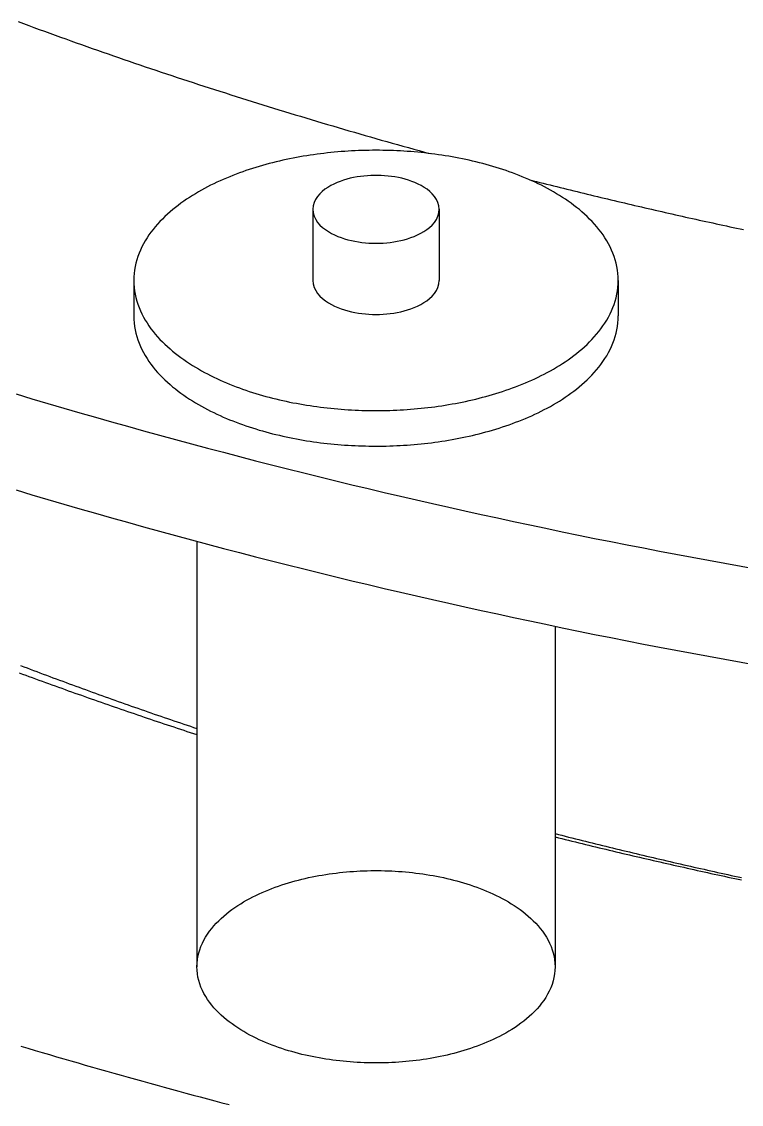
# Model space of a CAD drawing. Header units: millimetres. Extents: x 0 to 841, y 0 to 594.
# Drawn here: x 264.39 to 289.3, y 248.24 to 285.7 of the extents above; entities that cross this region are included whole.
import ezdxf

# ---------------------------------------------------------------- set-up
doc = ezdxf.new("R2010")
doc.units = ezdxf.units.MM
doc.layers.add('FINA', color=7, linetype='CONTINUOUS', lineweight=25)

msp = doc.modelspace()

# ---------------------------------------------------------------- linework, layer by layer
at = {"layer": 'FINA'}
for points in [[(264.266, 285.704), (264.448, 285.636), (264.631, 285.569), (264.814, 285.502), (264.996, 285.435), (265.179, 285.369), (265.362, 285.303), (265.545, 285.236), (265.728, 285.171), (265.911, 285.105), (266.094, 285.039), (266.277, 284.974), (266.46, 284.909), (266.644, 284.844), (266.827, 284.78), (267.011, 284.716), (267.194, 284.651), (267.378, 284.588), (267.562, 284.524), (267.745, 284.46), (267.929, 284.397), (268.113, 284.334), (268.297, 284.271), (268.481, 284.209), (268.666, 284.146), (268.85, 284.084), (269.034, 284.022), (269.219, 283.96), (269.403, 283.899), (269.588, 283.837), (269.772, 283.776), (269.957, 283.715), (270.142, 283.655), (270.326, 283.594), (270.511, 283.534), (270.696, 283.474), (270.881, 283.414), (271.066, 283.355), (271.252, 283.295), (271.437, 283.236), (271.622, 283.177), (271.807, 283.118), (271.993, 283.06), (272.178, 283.001), (272.364, 282.943), (272.55, 282.885), (272.735, 282.827), (272.921, 282.77), (273.107, 282.713), (273.293, 282.655), (273.479, 282.598), (273.665, 282.542), (273.851, 282.485), (274.037, 282.429), (274.223, 282.373), (274.409, 282.317), (274.596, 282.261), (274.782, 282.206), (274.969, 282.151), (275.155, 282.096), (275.342, 282.041), (275.528, 281.986), (275.715, 281.932), (275.902, 281.877), (276.089, 281.823), (276.275, 281.769), (276.462, 281.716), (276.649, 281.662), (276.836, 281.609), (277.023, 281.556), (277.211, 281.503), (277.398, 281.451), (277.585, 281.398), (277.772, 281.346), (277.96, 281.294), (278.147, 281.242), (278.335, 281.19), (278.522, 281.139)], [(264.266, 285.704), (264.448, 285.636), (264.631, 285.569), (264.814, 285.502), (264.996, 285.435), (265.179, 285.369), (265.362, 285.303), (265.545, 285.236), (265.728, 285.171), (265.911, 285.105), (266.094, 285.039), (266.277, 284.974), (266.46, 284.909), (266.644, 284.844), (266.827, 284.78), (267.011, 284.716), (267.194, 284.651), (267.378, 284.588), (267.562, 284.524), (267.745, 284.46), (267.929, 284.397), (268.113, 284.334), (268.297, 284.271), (268.481, 284.209), (268.666, 284.146), (268.85, 284.084), (269.034, 284.022), (269.219, 283.96), (269.403, 283.899), (269.588, 283.837), (269.772, 283.776), (269.957, 283.715), (270.142, 283.655), (270.326, 283.594), (270.511, 283.534), (270.696, 283.474), (270.881, 283.414), (271.066, 283.355), (271.252, 283.295), (271.437, 283.236), (271.622, 283.177), (271.807, 283.118), (271.993, 283.06), (272.178, 283.001), (272.364, 282.943), (272.55, 282.885), (272.735, 282.827), (272.921, 282.77), (273.107, 282.713), (273.293, 282.655), (273.479, 282.598), (273.665, 282.542), (273.851, 282.485), (274.037, 282.429), (274.223, 282.373), (274.409, 282.317), (274.596, 282.261), (274.782, 282.206), (274.969, 282.151), (275.155, 282.096), (275.342, 282.041), (275.528, 281.986), (275.715, 281.932), (275.902, 281.877), (276.089, 281.823), (276.275, 281.769), (276.462, 281.716), (276.649, 281.662), (276.836, 281.609), (277.023, 281.556), (277.211, 281.503), (277.398, 281.451), (277.585, 281.398), (277.772, 281.346), (277.96, 281.294), (278.147, 281.242), (278.335, 281.19), (278.522, 281.139)], [(285.037, 276.75), (285.034, 276.87), (285.025, 276.99), (285.011, 277.11), (284.99, 277.228), (284.964, 277.346), (284.932, 277.462), (284.895, 277.577), (284.853, 277.689), (284.806, 277.8), (284.755, 277.909), (284.699, 278.016), (284.639, 278.12), (284.576, 278.223), (284.509, 278.323), (284.439, 278.421), (284.365, 278.516), (284.289, 278.609), (284.21, 278.7), (284.129, 278.788), (284.045, 278.875), (283.959, 278.959), (283.87, 279.041), (283.78, 279.121), (283.689, 279.199), (283.595, 279.275), (283.5, 279.348), (283.403, 279.42), (283.305, 279.49), (283.206, 279.558), (283.106, 279.625), (283.004, 279.689), (282.901, 279.752), (282.798, 279.813), (282.693, 279.872), (282.587, 279.93), (282.481, 279.987), (282.374, 280.041), (282.266, 280.094), (282.157, 280.146), (282.047, 280.196), (281.937, 280.245), (281.827, 280.293), (281.715, 280.339), (281.604, 280.383), (281.491, 280.427), (281.379, 280.469), (281.265, 280.51), (281.152, 280.549), (281.037, 280.587), (280.923, 280.624), (280.808, 280.66), (280.693, 280.695), (280.577, 280.728), (280.461, 280.761), (280.345, 280.792), (280.228, 280.822), (280.111, 280.851), (279.994, 280.879), (279.877, 280.906), (279.759, 280.932), (279.642, 280.956), (279.524, 280.98), (279.405, 281.003), (279.287, 281.024), (279.168, 281.045), (279.049, 281.064), (278.93, 281.083), (278.811, 281.1), (278.692, 281.117), (278.573, 281.133), (278.453, 281.147), (278.334, 281.161), (278.214, 281.173), (278.094, 281.185), (277.974, 281.196), (277.854, 281.206), (277.734, 281.215), (277.614, 281.223), (277.494, 281.229), (277.374, 281.236), (277.253, 281.241), (277.133, 281.245), (277.013, 281.248), (276.892, 281.25), (276.772, 281.252), (276.652, 281.252), (276.531, 281.252), (276.411, 281.25), (276.29, 281.248), (276.17, 281.245), (276.05, 281.241), (275.929, 281.236), (275.809, 281.229), (275.689, 281.223), (275.569, 281.215), (275.449, 281.206), (275.329, 281.196), (275.209, 281.185), (275.089, 281.173), (274.969, 281.161), (274.85, 281.147), (274.73, 281.133), (274.611, 281.117), (274.492, 281.1), (274.373, 281.083), (274.254, 281.064), (274.135, 281.045), (274.016, 281.024), (273.898, 281.003), (273.78, 280.98), (273.661, 280.956), (273.544, 280.932), (273.426, 280.906), (273.309, 280.879), (273.192, 280.851), (273.075, 280.822), (272.958, 280.792), (272.842, 280.761), (272.726, 280.728), (272.61, 280.695), (272.495, 280.66), (272.38, 280.624), (272.266, 280.587), (272.151, 280.549), (272.038, 280.51), (271.924, 280.469), (271.812, 280.427), (271.699, 280.383), (271.588, 280.339), (271.476, 280.293), (271.366, 280.245), (271.256, 280.196), (271.146, 280.146), (271.037, 280.094), (270.929, 280.041), (270.822, 279.987), (270.716, 279.93), (270.61, 279.872), (270.506, 279.813), (270.402, 279.752), (270.299, 279.689), (270.197, 279.625), (270.097, 279.558), (269.998, 279.49), (269.9, 279.42), (269.803, 279.348), (269.708, 279.275), (269.615, 279.199), (269.523, 279.121), (269.433, 279.041), (269.344, 278.959), (269.258, 278.875), (269.175, 278.788), (269.093, 278.7), (269.014, 278.609), (268.938, 278.516), (268.864, 278.421), (268.794, 278.323), (268.727, 278.223), (268.664, 278.12), (268.604, 278.016), (268.548, 277.909), (268.497, 277.8), (268.45, 277.689), (268.408, 277.577), (268.371, 277.462), (268.339, 277.346), (268.313, 277.228), (268.292, 277.11), (268.278, 276.99), (268.269, 276.87), (268.266, 276.75)], [(278.839, 279.211), (278.828, 279.33), (278.795, 279.445), (278.744, 279.554), (278.678, 279.654), (278.6, 279.745), (278.513, 279.828), (278.419, 279.903), (278.32, 279.97), (278.217, 280.031), (278.11, 280.086), (278, 280.135), (277.889, 280.179), (277.775, 280.218), (277.66, 280.253), (277.544, 280.283), (277.427, 280.309), (277.309, 280.331), (277.19, 280.349), (277.071, 280.363), (276.951, 280.374), (276.832, 280.381), (276.712, 280.385), (276.591, 280.385), (276.472, 280.381), (276.352, 280.374), (276.232, 280.363), (276.113, 280.349), (275.994, 280.331), (275.876, 280.309), (275.759, 280.283), (275.643, 280.253), (275.528, 280.218), (275.414, 280.179), (275.303, 280.135), (275.193, 280.086), (275.087, 280.031), (274.983, 279.97), (274.884, 279.903), (274.79, 279.828), (274.703, 279.745), (274.626, 279.654), (274.559, 279.554), (274.508, 279.445), (274.475, 279.33), (274.464, 279.211)], [(281.973, 280.229), (282.09, 280.2), (282.207, 280.17), (282.324, 280.141), (282.441, 280.112), (282.558, 280.082), (282.675, 280.053), (282.792, 280.024), (282.909, 279.995), (283.026, 279.966), (283.143, 279.937), (283.26, 279.908), (283.377, 279.88), (283.494, 279.851), (283.611, 279.822), (283.728, 279.794), (283.845, 279.765), (283.962, 279.737), (284.079, 279.709), (284.196, 279.68), (284.314, 279.652), (284.431, 279.624), (284.548, 279.596), (284.665, 279.568), (284.782, 279.54), (284.9, 279.513), (285.017, 279.485), (285.134, 279.457), (285.252, 279.43), (285.369, 279.402), (285.486, 279.375), (285.604, 279.347), (285.721, 279.32), (285.838, 279.293), (285.956, 279.266), (286.073, 279.239), (286.191, 279.212), (286.308, 279.185), (286.426, 279.158), (286.543, 279.131), (286.661, 279.104), (286.778, 279.078), (286.896, 279.051), (287.013, 279.025), (287.131, 278.998), (287.249, 278.972), (287.366, 278.945), (287.484, 278.919), (287.601, 278.893), (287.719, 278.867), (287.837, 278.841), (287.954, 278.815), (288.072, 278.789), (288.19, 278.764), (288.308, 278.738), (288.425, 278.712), (288.543, 278.687), (288.661, 278.661), (288.779, 278.636), (288.897, 278.61), (289.014, 278.585), (289.132, 278.56), (289.25, 278.535), (289.368, 278.51)], [(281.973, 280.229), (282.09, 280.2), (282.207, 280.17), (282.324, 280.141), (282.441, 280.112), (282.558, 280.082), (282.675, 280.053), (282.792, 280.024), (282.909, 279.995), (283.026, 279.966), (283.143, 279.937), (283.26, 279.908), (283.377, 279.88), (283.494, 279.851), (283.611, 279.822), (283.728, 279.794), (283.845, 279.765), (283.962, 279.737), (284.079, 279.709), (284.196, 279.68), (284.314, 279.652), (284.431, 279.624), (284.548, 279.596), (284.665, 279.568), (284.782, 279.54), (284.9, 279.513), (285.017, 279.485), (285.134, 279.457), (285.252, 279.43), (285.369, 279.402), (285.486, 279.375), (285.604, 279.347), (285.721, 279.32), (285.838, 279.293), (285.956, 279.266), (286.073, 279.239), (286.191, 279.212), (286.308, 279.185), (286.426, 279.158), (286.543, 279.131), (286.661, 279.104), (286.778, 279.078), (286.896, 279.051), (287.013, 279.025), (287.131, 278.998), (287.249, 278.972), (287.366, 278.945), (287.484, 278.919), (287.601, 278.893), (287.719, 278.867), (287.837, 278.841), (287.954, 278.815), (288.072, 278.789), (288.19, 278.764), (288.308, 278.738), (288.425, 278.712), (288.543, 278.687), (288.661, 278.661), (288.779, 278.636), (288.897, 278.61), (289.014, 278.585), (289.132, 278.56), (289.25, 278.535), (289.368, 278.51)], [(274.464, 279.211), (274.476, 279.089), (274.51, 278.971), (274.564, 278.86), (274.632, 278.759), (274.713, 278.666), (274.803, 278.582), (274.9, 278.507), (275.002, 278.439), (275.109, 278.378), (275.219, 278.323), (275.332, 278.274), (275.446, 278.23), (275.563, 278.192), (275.681, 278.158), (275.801, 278.129), (275.921, 278.104), (276.042, 278.083), (276.164, 278.066), (276.286, 278.053), (276.408, 278.043), (276.531, 278.038), (276.654, 278.036), (276.777, 278.038), (276.9, 278.044), (277.022, 278.053), (277.144, 278.066), (277.266, 278.083), (277.387, 278.105), (277.507, 278.13), (277.627, 278.159), (277.745, 278.193), (277.861, 278.232), (277.976, 278.276), (278.089, 278.325), (278.198, 278.38)], [(274.464, 279.211), (274.464, 276.75)], [(278.198, 278.38), (278.304, 278.441), (278.406, 278.509), (278.502, 278.585), (278.592, 278.668), (278.672, 278.76), (278.74, 278.862), (278.793, 278.972), (278.827, 279.089), (278.839, 279.211)], [(278.839, 279.211), (278.839, 276.75)], [(268.266, 276.75), (268.269, 276.63), (268.278, 276.51), (268.292, 276.39), (268.313, 276.272), (268.339, 276.154), (268.371, 276.038), (268.408, 275.924), (268.45, 275.811), (268.497, 275.7), (268.548, 275.591), (268.604, 275.484), (268.663, 275.38), (268.727, 275.278), (268.794, 275.178), (268.864, 275.08), (268.937, 274.985), (269.013, 274.891), (269.092, 274.801), (269.174, 274.712), (269.258, 274.626), (269.344, 274.542), (269.432, 274.46), (269.522, 274.38), (269.614, 274.302), (269.707, 274.226), (269.802, 274.152), (269.899, 274.08), (269.997, 274.011), (270.096, 273.942), (270.196, 273.876), (270.298, 273.812), (270.4, 273.749), (270.504, 273.688), (270.609, 273.628), (270.714, 273.57), (270.821, 273.514), (270.928, 273.459), (271.036, 273.406), (271.144, 273.355), (271.254, 273.304), (271.364, 273.256), (271.474, 273.208), (271.586, 273.162), (271.697, 273.117), (271.81, 273.074), (271.922, 273.032), (272.035, 272.991), (272.149, 272.952), (272.263, 272.913), (272.378, 272.876), (272.493, 272.84), (272.608, 272.806), (272.723, 272.772), (272.839, 272.74), (272.955, 272.709), (273.072, 272.678), (273.189, 272.649), (273.306, 272.621), (273.423, 272.595), (273.541, 272.569), (273.658, 272.544), (273.776, 272.521), (273.895, 272.498), (274.013, 272.476), (274.132, 272.456), (274.25, 272.436), (274.369, 272.418), (274.488, 272.4), (274.607, 272.383), (274.727, 272.368), (274.846, 272.353), (274.966, 272.34), (275.085, 272.327), (275.205, 272.315), (275.325, 272.304), (275.445, 272.294), (275.565, 272.286), (275.685, 272.278), (275.805, 272.271), (275.925, 272.265), (276.046, 272.259), (276.166, 272.255), (276.286, 272.252), (276.407, 272.25), (276.527, 272.248), (276.647, 272.248), (276.768, 272.248), (276.888, 272.249), (277.008, 272.252), (277.128, 272.255), (277.249, 272.259), (277.369, 272.264), (277.489, 272.27), (277.609, 272.277), (277.729, 272.285), (277.849, 272.294), (277.969, 272.304), (278.089, 272.314), (278.209, 272.326), (278.329, 272.339), (278.448, 272.352), (278.568, 272.367), (278.687, 272.382), (278.806, 272.399), (278.925, 272.416), (279.044, 272.435), (279.163, 272.454), (279.282, 272.475), (279.4, 272.496), (279.518, 272.519), (279.636, 272.542), (279.754, 272.567), (279.871, 272.593), (279.989, 272.62), (280.106, 272.647), (280.223, 272.676), (280.339, 272.706), (280.455, 272.737), (280.571, 272.77), (280.687, 272.803), (280.802, 272.838), (280.917, 272.874), (281.032, 272.911), (281.146, 272.949), (281.259, 272.988), (281.373, 273.029), (281.485, 273.071), (281.598, 273.114), (281.71, 273.159), (281.821, 273.205), (281.931, 273.252), (282.041, 273.301), (282.151, 273.351), (282.26, 273.403), (282.368, 273.456), (282.475, 273.51), (282.581, 273.566)], [(268.266, 276.75), (268.266, 275.52)], [(274.464, 276.75), (274.476, 276.628), (274.51, 276.51), (274.564, 276.4), (274.632, 276.298), (274.713, 276.205), (274.803, 276.122), (274.9, 276.046), (275.002, 275.978), (275.109, 275.917), (275.219, 275.862), (275.332, 275.813), (275.446, 275.77), (275.563, 275.731), (275.681, 275.697), (275.801, 275.668), (275.921, 275.643), (276.042, 275.622), (276.164, 275.605), (276.286, 275.592), (276.408, 275.583), (276.531, 275.577), (276.654, 275.575), (276.777, 275.577), (276.9, 275.583), (277.022, 275.592), (277.144, 275.606), (277.266, 275.623), (277.387, 275.644), (277.507, 275.669), (277.627, 275.699), (277.745, 275.733), (277.861, 275.771), (277.976, 275.815), (278.089, 275.864), (278.198, 275.919)], [(278.198, 275.919), (278.304, 275.981), (278.406, 276.048), (278.502, 276.124), (278.592, 276.207), (278.672, 276.3), (278.74, 276.401), (278.793, 276.511), (278.827, 276.628), (278.839, 276.75)], [(282.581, 273.566), (282.687, 273.624), (282.792, 273.684), (282.896, 273.745), (282.999, 273.808), (283.101, 273.872), (283.201, 273.938), (283.301, 274.007), (283.399, 274.077), (283.496, 274.148), (283.591, 274.222), (283.685, 274.298), (283.777, 274.376), (283.867, 274.456), (283.956, 274.538), (284.042, 274.622), (284.126, 274.709), (284.208, 274.797), (284.287, 274.888), (284.363, 274.981), (284.437, 275.077), (284.507, 275.175), (284.575, 275.275), (284.638, 275.377), (284.698, 275.482), (284.754, 275.589), (284.805, 275.698), (284.852, 275.809), (284.894, 275.922), (284.931, 276.037), (284.963, 276.153), (284.99, 276.271), (285.01, 276.39), (285.025, 276.509), (285.034, 276.629), (285.037, 276.75)], [(285.037, 276.75), (285.037, 275.52)], [(268.266, 275.52), (268.269, 275.399), (268.278, 275.279), (268.292, 275.16), (268.313, 275.041), (268.339, 274.924), (268.371, 274.808), (268.408, 274.693), (268.45, 274.581), (268.497, 274.47), (268.548, 274.361), (268.604, 274.254), (268.663, 274.15), (268.727, 274.047), (268.794, 273.947), (268.864, 273.85), (268.937, 273.754), (269.013, 273.661), (269.092, 273.57), (269.174, 273.482), (269.258, 273.395), (269.344, 273.311), (269.432, 273.229), (269.522, 273.149), (269.614, 273.072), (269.707, 272.996), (269.802, 272.922), (269.899, 272.85), (269.997, 272.78), (270.096, 272.712), (270.196, 272.646), (270.298, 272.581), (270.4, 272.518), (270.504, 272.457), (270.609, 272.398), (270.714, 272.34), (270.821, 272.284), (270.928, 272.229), (271.036, 272.176), (271.144, 272.124), (271.254, 272.074), (271.364, 272.025), (271.474, 271.978), (271.586, 271.932), (271.697, 271.887), (271.81, 271.844), (271.922, 271.802), (272.035, 271.761), (272.149, 271.721), (272.263, 271.683), (272.378, 271.646), (272.493, 271.61), (272.608, 271.575), (272.723, 271.542), (272.839, 271.509), (272.955, 271.478), (273.072, 271.448), (273.189, 271.419), (273.306, 271.391), (273.423, 271.364), (273.541, 271.338), (273.658, 271.314), (273.776, 271.29), (273.895, 271.267), (274.013, 271.246), (274.132, 271.225), (274.25, 271.206), (274.369, 271.187), (274.488, 271.17), (274.607, 271.153), (274.727, 271.137), (274.846, 271.123), (274.966, 271.109), (275.085, 271.096), (275.205, 271.085), (275.325, 271.074), (275.445, 271.064), (275.565, 271.055), (275.685, 271.047), (275.805, 271.04), (275.925, 271.034), (276.046, 271.029), (276.166, 271.025), (276.286, 271.022), (276.407, 271.019), (276.527, 271.018), (276.647, 271.017), (276.768, 271.018), (276.888, 271.019), (277.008, 271.021), (277.128, 271.025), (277.249, 271.029), (277.369, 271.034), (277.489, 271.04), (277.609, 271.047), (277.729, 271.055), (277.849, 271.063), (277.969, 271.073), (278.089, 271.084), (278.209, 271.096), (278.329, 271.108), (278.448, 271.122), (278.568, 271.136), (278.687, 271.152), (278.806, 271.168), (278.925, 271.186), (279.044, 271.204), (279.163, 271.224), (279.282, 271.244), (279.4, 271.266), (279.518, 271.288), (279.636, 271.312), (279.754, 271.337), (279.871, 271.362), (279.989, 271.389), (280.106, 271.417), (280.223, 271.446), (280.339, 271.476), (280.455, 271.507), (280.571, 271.539), (280.687, 271.573), (280.802, 271.607), (280.917, 271.643), (281.032, 271.68), (281.146, 271.718), (281.259, 271.758), (281.373, 271.799), (281.485, 271.841), (281.598, 271.884), (281.71, 271.928), (281.821, 271.974), (281.931, 272.022), (282.041, 272.07), (282.151, 272.121), (282.26, 272.172), (282.368, 272.225), (282.475, 272.28), (282.581, 272.336)], [(282.581, 272.336), (282.687, 272.394), (282.792, 272.453), (282.896, 272.514), (282.999, 272.577), (283.101, 272.642), (283.201, 272.708), (283.301, 272.776), (283.399, 272.846), (283.496, 272.918), (283.591, 272.992), (283.685, 273.068), (283.777, 273.146), (283.867, 273.226), (283.956, 273.308), (284.042, 273.392), (284.126, 273.478), (284.208, 273.567), (284.287, 273.658), (284.363, 273.751), (284.437, 273.847), (284.507, 273.944), (284.575, 274.045), (284.638, 274.147), (284.698, 274.252), (284.754, 274.359), (284.805, 274.468), (284.852, 274.579), (284.894, 274.692), (284.931, 274.806), (284.963, 274.923), (284.99, 275.04), (285.01, 275.159), (285.025, 275.279), (285.034, 275.399), (285.037, 275.52)], [(264.196, 272.824), (264.745, 272.659), (265.295, 272.496), (265.845, 272.335), (266.396, 272.175), (266.947, 272.017), (267.499, 271.86), (268.051, 271.704), (268.603, 271.55), (269.156, 271.398), (269.709, 271.247), (270.263, 271.098), (270.817, 270.95), (271.371, 270.803), (271.926, 270.658), (272.481, 270.514), (273.037, 270.372), (273.593, 270.232), (274.149, 270.092), (274.705, 269.955), (275.262, 269.818), (275.82, 269.683), (276.377, 269.55), (276.935, 269.418), (277.494, 269.287), (278.052, 269.158), (278.611, 269.03), (279.171, 268.903), (279.73, 268.778), (280.29, 268.654), (280.851, 268.532), (281.411, 268.411), (281.972, 268.292), (282.533, 268.174), (283.095, 268.057), (283.656, 267.941), (284.218, 267.827), (284.781, 267.715), (285.343, 267.603), (285.906, 267.493), (286.469, 267.385), (287.032, 267.278), (287.596, 267.172), (288.16, 267.067), (288.724, 266.964), (289.288, 266.862), (289.853, 266.761)], [(264.196, 269.502), (264.745, 269.337), (265.295, 269.174), (265.845, 269.013), (266.396, 268.853), (266.947, 268.695), (267.499, 268.538), (268.051, 268.382), (268.603, 268.228), (269.156, 268.076), (269.709, 267.925), (270.263, 267.776), (270.817, 267.628), (271.371, 267.481), (271.926, 267.336), (272.481, 267.192), (273.037, 267.05), (273.593, 266.91), (274.149, 266.77), (274.705, 266.633), (275.262, 266.496), (275.82, 266.361), (276.377, 266.228), (276.935, 266.096), (277.494, 265.965), (278.052, 265.836), (278.611, 265.708), (279.171, 265.581), (279.73, 265.456), (280.29, 265.332), (280.851, 265.21), (281.411, 265.089), (281.972, 264.97), (282.533, 264.852), (283.095, 264.735), (283.656, 264.619), (284.218, 264.505), (284.781, 264.393), (285.343, 264.281), (285.906, 264.171), (286.469, 264.063), (287.032, 263.955), (287.596, 263.85), (288.16, 263.745), (288.724, 263.642), (289.288, 263.54), (289.853, 263.439)], [(270.453, 267.724), (270.453, 253.004)], [(282.85, 264.786), (282.85, 253.004)], [(264.349, 263.428), (264.461, 263.385), (264.573, 263.343), (264.685, 263.3), (264.798, 263.258), (264.91, 263.215), (265.022, 263.173), (265.135, 263.131), (265.247, 263.089), (265.36, 263.047), (265.472, 263.005), (265.585, 262.963), (265.697, 262.921), (265.81, 262.88), (265.923, 262.838), (266.035, 262.797), (266.148, 262.755), (266.261, 262.714), (266.373, 262.673), (266.486, 262.632), (266.599, 262.591), (266.712, 262.55), (266.825, 262.509), (266.938, 262.468), (267.051, 262.427), (267.164, 262.387), (267.277, 262.346), (267.39, 262.306), (267.503, 262.265), (267.616, 262.225), (267.729, 262.185), (267.842, 262.145), (267.955, 262.105), (268.069, 262.065), (268.182, 262.025), (268.295, 261.985), (268.409, 261.946), (268.522, 261.906), (268.635, 261.867), (268.749, 261.827), (268.862, 261.788), (268.976, 261.749), (269.089, 261.71), (269.203, 261.67), (269.316, 261.631), (269.43, 261.593), (269.543, 261.554), (269.657, 261.515), (269.771, 261.476), (269.884, 261.438), (269.998, 261.399), (270.112, 261.361), (270.226, 261.323), (270.339, 261.284), (270.453, 261.246)], [(264.302, 263.175), (264.415, 263.133), (264.528, 263.091), (264.641, 263.05), (264.754, 263.008), (264.867, 262.966), (264.981, 262.925), (265.094, 262.884), (265.207, 262.843), (265.321, 262.801), (265.434, 262.76), (265.548, 262.719), (265.661, 262.678), (265.775, 262.638), (265.888, 262.597), (266.002, 262.556), (266.115, 262.516), (266.229, 262.475), (266.343, 262.435), (266.456, 262.395), (266.57, 262.354), (266.684, 262.314), (266.797, 262.274), (266.911, 262.234), (267.025, 262.194), (267.139, 262.155), (267.253, 262.115), (267.367, 262.075), (267.481, 262.036), (267.595, 261.996), (267.709, 261.957), (267.823, 261.918), (267.937, 261.878), (268.051, 261.839), (268.165, 261.8), (268.279, 261.761), (268.393, 261.722), (268.508, 261.684), (268.622, 261.645), (268.736, 261.606), (268.85, 261.568), (268.965, 261.529), (269.079, 261.491), (269.193, 261.453), (269.308, 261.414), (269.422, 261.376), (269.537, 261.338), (269.651, 261.3), (269.766, 261.262), (269.88, 261.225), (269.995, 261.187), (270.109, 261.149), (270.224, 261.112), (270.339, 261.074), (270.453, 261.037)], [(282.85, 257.61), (282.967, 257.58), (283.083, 257.551), (283.2, 257.521), (283.317, 257.492), (283.434, 257.462), (283.551, 257.433), (283.668, 257.404), (283.785, 257.375), (283.901, 257.346), (284.018, 257.317), (284.135, 257.288), (284.252, 257.259), (284.369, 257.23), (284.486, 257.201), (284.603, 257.173), (284.721, 257.144), (284.838, 257.116), (284.955, 257.087), (285.072, 257.059), (285.189, 257.031), (285.306, 257.003), (285.423, 256.975), (285.54, 256.946), (285.658, 256.919), (285.775, 256.891), (285.892, 256.863), (286.009, 256.835), (286.127, 256.807), (286.244, 256.78), (286.361, 256.752), (286.479, 256.725), (286.596, 256.698), (286.713, 256.67), (286.831, 256.643), (286.948, 256.616), (287.066, 256.589), (287.183, 256.562), (287.3, 256.535), (287.418, 256.508), (287.535, 256.481), (287.653, 256.455), (287.77, 256.428), (287.888, 256.402), (288.005, 256.375), (288.123, 256.349), (288.241, 256.322), (288.358, 256.296), (288.476, 256.27), (288.593, 256.244), (288.711, 256.218), (288.829, 256.192), (288.946, 256.166), (289.064, 256.14), (289.182, 256.114), (289.3, 256.089)], [(282.85, 257.494), (282.967, 257.465), (283.083, 257.436), (283.2, 257.407), (283.317, 257.378), (283.434, 257.349), (283.551, 257.321), (283.668, 257.292), (283.785, 257.264), (283.902, 257.235), (284.019, 257.207), (284.136, 257.179), (284.253, 257.151), (284.37, 257.123), (284.487, 257.095), (284.604, 257.067), (284.721, 257.039), (284.838, 257.011), (284.956, 256.983), (285.073, 256.956), (285.19, 256.928), (285.307, 256.9), (285.424, 256.873), (285.542, 256.846), (285.659, 256.818), (285.776, 256.791), (285.893, 256.764), (286.011, 256.737), (286.128, 256.71), (286.245, 256.683), (286.363, 256.656), (286.48, 256.629), (286.597, 256.603), (286.715, 256.576), (286.832, 256.549), (286.95, 256.523), (287.067, 256.496), (287.184, 256.47), (287.302, 256.444), (287.419, 256.418), (287.537, 256.391), (287.654, 256.365), (287.772, 256.339), (287.889, 256.313), (288.007, 256.288), (288.125, 256.262), (288.242, 256.236), (288.36, 256.21), (288.477, 256.185), (288.595, 256.159), (288.713, 256.134), (288.83, 256.109), (288.948, 256.083), (289.066, 256.058), (289.184, 256.033), (289.301, 256.008)], [(270.453, 253.004), (270.457, 253.124), (270.469, 253.244), (270.489, 253.363), (270.517, 253.48), (270.552, 253.595), (270.594, 253.708), (270.642, 253.819), (270.696, 253.926), (270.756, 254.031), (270.821, 254.133), (270.89, 254.231), (270.964, 254.326), (271.042, 254.419), (271.123, 254.508), (271.207, 254.594), (271.294, 254.677), (271.384, 254.757), (271.476, 254.835), (271.571, 254.91), (271.667, 254.982), (271.766, 255.051), (271.866, 255.118), (271.968, 255.183), (272.071, 255.245), (272.175, 255.305), (272.281, 255.363), (272.388, 255.419), (272.496, 255.472), (272.605, 255.524), (272.714, 255.574), (272.825, 255.621), (272.937, 255.667), (273.049, 255.711), (273.162, 255.754), (273.275, 255.794), (273.389, 255.833), (273.504, 255.87), (273.619, 255.906), (273.735, 255.94), (273.851, 255.972), (273.967, 256.003), (274.084, 256.032), (274.201, 256.06), (274.319, 256.087), (274.437, 256.112), (274.555, 256.135), (274.673, 256.157), (274.792, 256.178), (274.911, 256.197), (275.03, 256.215), (275.149, 256.232), (275.269, 256.247), (275.389, 256.262), (275.509, 256.274), (275.629, 256.286), (275.749, 256.296), (275.869, 256.305), (275.989, 256.312), (276.109, 256.319), (276.23, 256.324), (276.35, 256.327), (276.471, 256.33), (276.591, 256.331), (276.712, 256.331), (276.832, 256.33), (276.953, 256.327), (277.073, 256.324), (277.194, 256.319), (277.314, 256.312), (277.434, 256.305), (277.554, 256.296), (277.675, 256.286), (277.794, 256.274), (277.914, 256.262), (278.034, 256.247), (278.154, 256.232), (278.273, 256.215), (278.392, 256.197), (278.511, 256.178), (278.63, 256.157), (278.748, 256.135), (278.866, 256.112), (278.984, 256.087), (279.102, 256.06), (279.219, 256.032), (279.336, 256.003), (279.452, 255.972), (279.569, 255.94), (279.684, 255.906), (279.799, 255.87), (279.914, 255.833), (280.028, 255.794), (280.142, 255.754), (280.254, 255.711), (280.367, 255.667), (280.478, 255.621), (280.589, 255.574), (280.698, 255.524), (280.807, 255.472), (280.915, 255.419), (281.022, 255.363), (281.128, 255.305), (281.232, 255.245), (281.335, 255.183), (281.437, 255.118), (281.537, 255.051), (281.636, 254.982), (281.732, 254.91), (281.827, 254.835), (281.919, 254.757), (282.009, 254.677), (282.096, 254.594), (282.18, 254.508), (282.261, 254.419), (282.339, 254.326), (282.413, 254.231), (282.482, 254.133), (282.547, 254.031), (282.607, 253.926), (282.661, 253.819), (282.709, 253.708), (282.751, 253.595), (282.786, 253.48), (282.814, 253.363), (282.834, 253.244), (282.846, 253.124), (282.85, 253.004)], [(281.034, 250.65), (280.927, 250.594), (280.82, 250.54), (280.711, 250.489), (280.601, 250.439), (280.49, 250.391), (280.379, 250.345), (280.266, 250.3), (280.153, 250.258), (280.04, 250.217), (279.926, 250.178), (279.811, 250.141), (279.696, 250.105), (279.58, 250.071), (279.464, 250.038), (279.347, 250.007), (279.23, 249.977), (279.113, 249.949), (278.995, 249.923), (278.877, 249.898), (278.759, 249.874), (278.64, 249.852), (278.522, 249.831), (278.403, 249.811), (278.283, 249.793), (278.164, 249.776), (278.044, 249.761), (277.924, 249.747), (277.804, 249.734), (277.684, 249.722), (277.564, 249.712), (277.444, 249.703), (277.323, 249.695), (277.203, 249.689), (277.082, 249.684), (276.962, 249.68), (276.841, 249.677), (276.721, 249.676), (276.6, 249.676), (276.479, 249.677), (276.359, 249.679), (276.238, 249.683), (276.117, 249.688), (275.997, 249.694), (275.877, 249.702), (275.756, 249.711), (275.636, 249.721), (275.516, 249.732), (275.396, 249.745), (275.276, 249.759), (275.156, 249.774), (275.037, 249.791), (274.918, 249.809), (274.799, 249.828), (274.68, 249.849), (274.561, 249.871), (274.443, 249.894), (274.325, 249.919), (274.207, 249.945), (274.09, 249.973), (273.973, 250.003), (273.856, 250.033), (273.74, 250.066), (273.624, 250.1), (273.509, 250.135), (273.394, 250.172), (273.28, 250.211), (273.166, 250.252), (273.053, 250.294), (272.941, 250.338), (272.829, 250.384), (272.718, 250.432), (272.608, 250.481), (272.499, 250.533), (272.391, 250.587), (272.284, 250.642), (272.178, 250.7), (272.074, 250.76), (271.97, 250.822), (271.868, 250.887), (271.768, 250.954), (271.67, 251.024), (271.573, 251.096), (271.478, 251.171), (271.386, 251.248), (271.296, 251.329), (271.208, 251.412), (271.124, 251.498), (271.043, 251.587), (270.965, 251.679), (270.891, 251.775), (270.822, 251.873), (270.757, 251.975), (270.697, 252.08), (270.643, 252.188), (270.594, 252.298), (270.552, 252.411), (270.517, 252.527), (270.49, 252.644), (270.47, 252.763), (270.457, 252.883), (270.453, 253.004)], [(282.85, 253.004), (282.845, 252.879), (282.832, 252.755), (282.811, 252.632), (282.781, 252.511), (282.744, 252.392), (282.699, 252.275), (282.648, 252.161), (282.59, 252.051), (282.527, 251.943), (282.458, 251.839), (282.384, 251.739), (282.307, 251.641), (282.225, 251.547), (282.139, 251.456), (282.05, 251.369), (281.958, 251.284), (281.864, 251.203), (281.767, 251.124), (281.668, 251.049), (281.566, 250.976), (281.463, 250.906), (281.358, 250.838), (281.252, 250.773), (281.144, 250.711), (281.034, 250.65)], [(264.357, 250.259), (264.605, 250.185), (264.852, 250.111), (265.1, 250.038), (265.348, 249.965), (265.596, 249.892), (265.844, 249.819), (266.092, 249.747), (266.34, 249.675), (266.588, 249.604), (266.836, 249.532), (267.085, 249.461), (267.333, 249.391), (267.582, 249.32), (267.83, 249.25), (268.079, 249.18), (268.328, 249.111), (268.577, 249.042), (268.826, 248.973), (269.075, 248.904), (269.324, 248.836), (269.573, 248.768), (269.822, 248.7), (270.072, 248.633), (270.321, 248.566), (270.571, 248.499), (270.82, 248.433), (271.07, 248.367), (271.32, 248.301), (271.569, 248.235)]]:
    msp.add_lwpolyline(points, dxfattribs=at)

doc.saveas('drawing.dxf')
